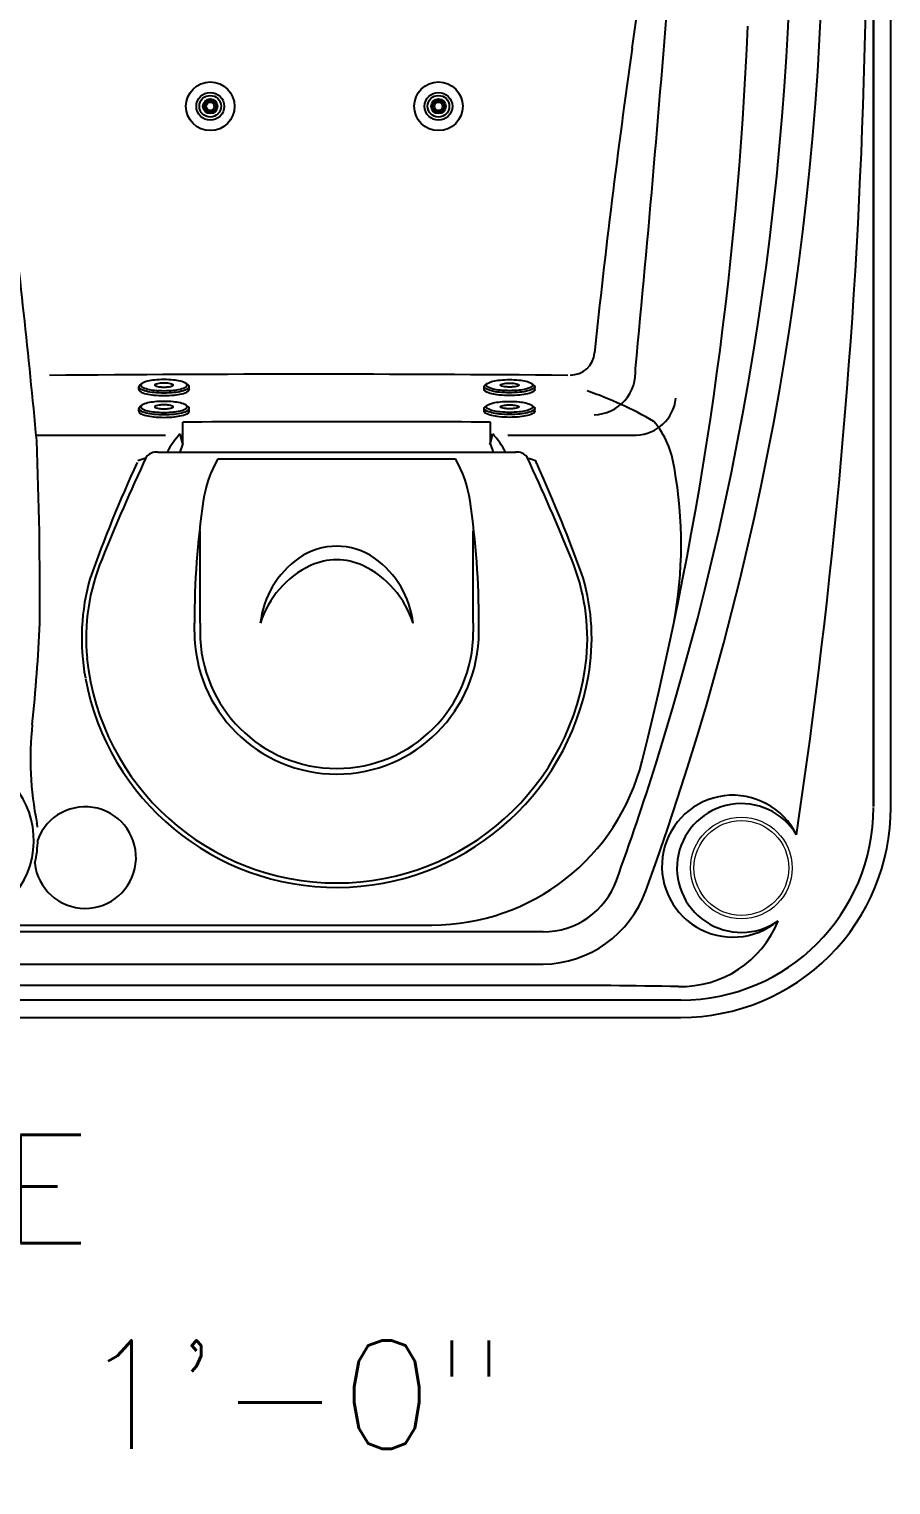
# Model space of a CAD drawing. Extents: x 528 to 612, y 788 to 934.
# Drawn here: x 580.5 to 612.3, y 788.3 to 842.1 of the extents above; entities that cross this region are included whole.
import ezdxf
from ezdxf.enums import TextEntityAlignment as Align

# ---------------------------------------------------------------- set-up
doc = ezdxf.new("R2010")
doc.units = 0
doc.header["$MEASUREMENT"] = 0
doc.layers.add('1', color=4, linetype='Continuous')
doc.layers.add('DIM', color=3, linetype='Continuous')
doc.styles.add('SIMPLEX', font='simplex')

# ---------------------------------------------------------------- blocks, each defined once
blk = doc.blocks.new('MINI')
at = {"layer": '1', "color": 3}
for p, q in [((0.223, 0.931), (0.327, 0.931)), ((0.391, 0.895), (0.44, 0.828)), ((0.391, 0.895), (0.391, 0.895)), ((0.223, -0.932), (0.327, -0.932)), ((0.327, -0.932), (0.327, -0.932)), ((0.386, -0.902), (0.441, -0.828))]:
    blk.add_line(p, q, dxfattribs=at)
for points in [[(0.223, 0.931, 0.267867), (0.159, 0.895, 0.072378), (0.065, 0.659, 0.034036), (0.019, 0.384, 0.024706), (0, 0, 0.024706), (0.019, -0.384, 0.034036), (0.065, -0.659, 0.072378), (0.159, -0.895, 0.267867), (0.223, -0.932, 0.267867)], [(0.391, 0.895, 0.267867), (0.327, 0.931, 0.267867), (0.264, 0.895, 0.072378), (0.17, 0.659, 0.034036), (0.123, 0.384, 0.024706), (0.104, 0, 0.024706), (0.123, -0.384, 0.034036), (0.17, -0.659, 0.072378), (0.264, -0.895, 0.267867), (0.327, -0.932, 0.267867)], [(0.327, -0.932, 0.238458), (0.386, -0.902, 0.072378)]]:
    blk.add_lwpolyline(points, format="xyb", dxfattribs=at)
for points in [[(0.386, -0.855, 0.267867), (0.445, -0.822, 0.072378), (0.531, -0.605, 0.034036), (0.574, -0.352, 0.024706), (0.591, 0, 0.024706), (0.574, 0.352, 0.034036), (0.531, 0.605, 0.072378), (0.445, 0.822, 0.267867), (0.386, 0.855, 0.267867), (0.328, 0.822, 0.072378), (0.242, 0.605, 0.034036), (0.199, 0.352, 0.024706), (0.182, 0, 0.024706), (0.199, -0.352, 0.034036), (0.242, -0.605, 0.072378), (0.328, -0.822, 0.267867)], [(0.388, 0.343, 0.280852), (0.368, 0.331, 0.066452), (0.337, 0.244, 0.030521), (0.321, 0.143, 0.022038), (0.315, 0.003, 0.022038), (0.321, -0.137, 0.030521), (0.337, -0.238, 0.066452), (0.368, -0.325, 0.280852), (0.388, -0.337, 0.280852), (0.408, -0.325, 0.066452), (0.439, -0.238, 0.030521), (0.454, -0.137, 0.022038), (0.46, 0.003, 0.022038), (0.454, 0.143, 0.030521), (0.439, 0.244, 0.066452), (0.408, 0.331, 0.280852)]]:
    blk.add_lwpolyline(points, format="xyb", close=True, dxfattribs=at)
blk = doc.blocks.new('2010 FLAIR')
at = {"layer": '1', "color": 3}
for p, q in [((83.429, 7.787), (83.429, 76.321)), ((76.321, 0.642), (7.75, 0.642))]:
    blk.add_line(p, q, dxfattribs=at)
at = {"layer": '1', "color": 3, "linetype": 'Continuous'}
for p, q in [((83.429, 76.285), (83.429, 7.785)), ((57.936, 21.154), (57.936, 21.98)), ((69.285, 21.154), (69.285, 21.981)), ((52.522, 21.499), (57.294, 21.499)), ((69.926, 21.499), (74.672, 21.499)), ((50.379, 3.41), (67.126, 3.41)), ((67.126, 3.16), (49.305, 3.16)), ((71.235, 3.16), (67.126, 3.16)), ((45.765, 1.962), (71.235, 1.962)), ((71.235, 1.182), (45.378, 1.182)), ((76.285, 0.642), (7.785, 0.642))]:
    blk.add_line(p, q, dxfattribs=at)
at = {"layer": '1', "color": 2}
for p, q in [((57.828, 20.873), (57.936, 21.154)), ((69.285, 21.154), (69.393, 20.873))]:
    blk.add_line(p, q, dxfattribs=at)
at = {"layer": '1', "color": 4, "linetype": 'Continuous'}
for p, q in [((57.009, 20.873), (70.211, 20.873)), ((59.227, 20.628), (67.994, 20.628)), ((58.567, 14.554), (58.567, 17.961)), ((68.653, 14.554), (68.653, 17.961)), ((58.36, 14.234), (58.36, 14.554)), ((58.567, 14.554), (58.567, 14.234)), ((68.653, 14.554), (68.653, 14.234)), ((68.86, 14.234), (68.86, 14.554))]:
    blk.add_line(p, q, dxfattribs=at)
at = {"layer": '1'}
blk.add_lwpolyline([(76.321, 84.071), (7.75, 84.071, 0.414214), (0, 76.321), (0, 7.75, 0.414214), (7.75, 0), (76.321, 0, 0.414214), (84.071, 7.75), (84.071, 76.321, 0.414214)], format="xyb", close=True, dxfattribs=at)
for centre in [(58.942, 33.641), (67.369, 33.641)]:
    blk.add_circle(centre, 0.898, dxfattribs=at)
at = {"layer": '1', "color": 3}
for centre in [(58.942, 33.641), (67.369, 33.641)]:
    blk.add_circle(centre, 0.512, dxfattribs=at)
at = {"layer": '1', "linetype": 'Continuous'}
for centre, radius in [((58.942, 33.641), 0.4), ((58.942, 33.641), 0.27), ((58.942, 33.641), 0.23), ((67.369, 33.641), 0.4), ((67.369, 33.641), 0.27), ((67.369, 33.641), 0.23), ((58.942, 33.641), 0.2), ((58.942, 33.641), 0.15), ((67.369, 33.641), 0.2), ((67.369, 33.641), 0.15)]:
    blk.add_circle(centre, radius, dxfattribs=at)
at = {"layer": '1', "lineweight": 5}
blk.add_circle((78.551, 5.516), 1.875, dxfattribs=at)
at = {"layer": '1', "color": 3, "lineweight": 5}
blk.add_circle((78.551, 5.516), 1.75, dxfattribs=at)
at = {"layer": '1', "color": 3}
for centre, radius, start, end in [((-27.818, 42.035), 109.417, 340.03514, 19.96486), ((-155.019, 41.853), 238.206, 351.52476, 4.95666), ((-696.282, 98.317), 774.5, 354.490972, 355.594375), ((-55.403, 42.033), 134.298, 345.96828, 357.68014), ((-309.41, -13.045), 363.573, 5.42103, 6.90859), ((73.061, 23.834), 1.585, 272.0296, 4.6741), ((74.616, 23.022), 1.524, 272.1073, 353.9159), ((60.25, 19.348), 3.272, 137.8423, 152.2286), ((59.016, 21.641), 1.185, 184.7115, 204.2017), ((63.613, -1064.6), 1086.595, 89.700939, 90.299364), ((68.182, 21.641), 1.185, 335.7983, 355.2885), ((66.947, 19.348), 3.272, 27.7714, 42.1577), ((-85.192, 15.686), 137.843, 359.52894, 2.33537), ((105.632, -2.06), 54.296, 155.4657, 160.322), ((56.638, 19.832), 0.804, 95.6208, 117.1852), ((56.71, -106.065), 126.698, 90.06981, 90.08631), ((70.582, 19.832), 0.804, 62.8148, 84.3792), ((70.488, -106.065), 126.698, 89.91369, 89.91988), ((69.733, 19.866), 1.395, 22.8067, 29.2476), ((16.623, -4.081), 59.654, 19.91093, 24.23643), ((62.297, 14.004), 8.1, 164.0169, 190.4602), ((64.952, 14.006), 8.072, 350.0309, 16.0266), ((63.61, 14.232), 9.433, 190.4632, 350.088), ((78.238, 5.583), 2.619, 26.3541, 309.4959), ((76.321, 7.75), 7.108, 270, 0), ((71.162, 6.064), 4.102, 271.0197, 340.2228), ((76.324, 4.995), 3.856, 268.5842, 338.1852), ((71.275, -292.204), 293.386, 89.0321, 90.00774)]:
    blk.add_arc(centre, radius, start, end, dxfattribs=at)
at = {"layer": '1', "color": 3, "linetype": 'Continuous'}
for centre, radius, start, end in [((-28.463, 42.035), 108.874, 342.52739, 19.85423), ((-5.813, 16.977), 58.51, 353.95785, 357.62494), ((64.305, 9.555), 12, 173.9579, 191.3932), ((67.126, 11.41), 8, 270, 345.9701), ((-28.463, 42.035), 108.874, 340.14592, 342.52739), ((49.305, 6.533), 3.302, 8.5244, 11.3932), ((49.305, 6.533), 3.267, 345.1868, 0.4463), ((71.235, 6.035), 2.875, 270, 340.1459)]:
    blk.add_arc(centre, radius, start, end, dxfattribs=at)
at = {"layer": '1', "color": 2}
for centre, radius, start, end in [((29.333, 42.328), 45.662, 351.7589, 12.7224), ((346.279, -3.576), 274.591, 171.75891, 174.12389), ((72.238, 24.614), 0.896, 269.803, 354.9867), ((62.612, -1075.4), 1099.147, 89.503304, 90.50053), ((68.115, 9.536), 14.402, 59.977, 70.7507), ((72.73, 19.844), 3.375, 7.3426, 39.8387), ((60.642, 17.479), 15.686, 349.2473, 10.2679), ((49.305, 6.533), 3.125, 265, 71.2329), ((54.327, 5.9), 1.875, 186.1914, 159.4416), ((78.551, 5.516), 2.377, 31.1517, 304.7519)]:
    blk.add_arc(centre, radius, start, end, dxfattribs=at)
at = {"layer": '1', "color": 4}
for centre, radius, start, end in [((121.143, -9.619), 71.321, 154.85856, 158.14836), ((56.952, 20.42), 0.456, 82.8153, 144.9805), ((63.051, 18.424), 4.414, 150.051, 171.6734), ((64.169, 18.424), 4.414, 8.3266, 29.949), ((70.268, 20.42), 0.456, 35.0195, 97.1847), ((6.077, -9.619), 71.321, 21.85164, 25.14144), ((89.087, 14.614), 30.727, 171.6734, 180.1115), ((38.133, 14.614), 30.727, 359.8885, 8.3266), ((63.61, 14.972), 2.427, 54.9207, 125.0793), ((61.95, 13.992), 7.593, 157.2628, 185.5447), ((64.176, 14.173), 3.406, 125.1442, 173.5825), ((64.175, 13.485), 3.548, 115.5898, 162.4687), ((63.61, 14.554), 2.341, 65.5803, 114.4197), ((63.045, 13.485), 3.548, 17.5313, 64.4102), ((63.044, 14.173), 3.406, 6.4175, 54.8558), ((65.271, 13.992), 7.593, 354.4553, 22.7372)]:
    blk.add_arc(centre, radius, start, end, dxfattribs=at)
at = {"layer": '1', "color": 4, "linetype": 'Continuous'}
for centre, radius, start, end in [((63.61, 14.234), 5.25, 180, 0), ((63.61, 14.234), 5.043, 180, 0), ((63.61, 14.233), 9.27, 186.0377, 353.9623)]:
    blk.add_arc(centre, radius, start, end, dxfattribs=at)
at = {"layer": '1', "rotation": 90}
for p in [(57.234, 22.959), (57.234, 22.156)]:
    blk.add_blockref('MINI', p, dxfattribs=at)
at = {"layer": '1', "xscale": -1, "rotation": 270}
for p in [(69.992, 22.959), (69.992, 22.156)]:
    blk.add_blockref('MINI', p, dxfattribs=at)

msp = doc.modelspace()

# ---------------------------------------------------------------- block references
at = {"layer": '1'}
msp.add_blockref('2010 FLAIR', (528.234, 805.604), dxfattribs=at)

# ---------------------------------------------------------------- texts
at = {"layer": 'DIM', "style": 'SIMPLEX'}
for s, p in [('DOOR SIDE', (568.166, 797.269)), ('SCALE: 1/4" = 1\'-0"', (568.238, 789.676))]:
    msp.add_text(s, height=4, dxfattribs=at).set_placement(p, align=Align.CENTER)

doc.saveas('drawing.dxf')
